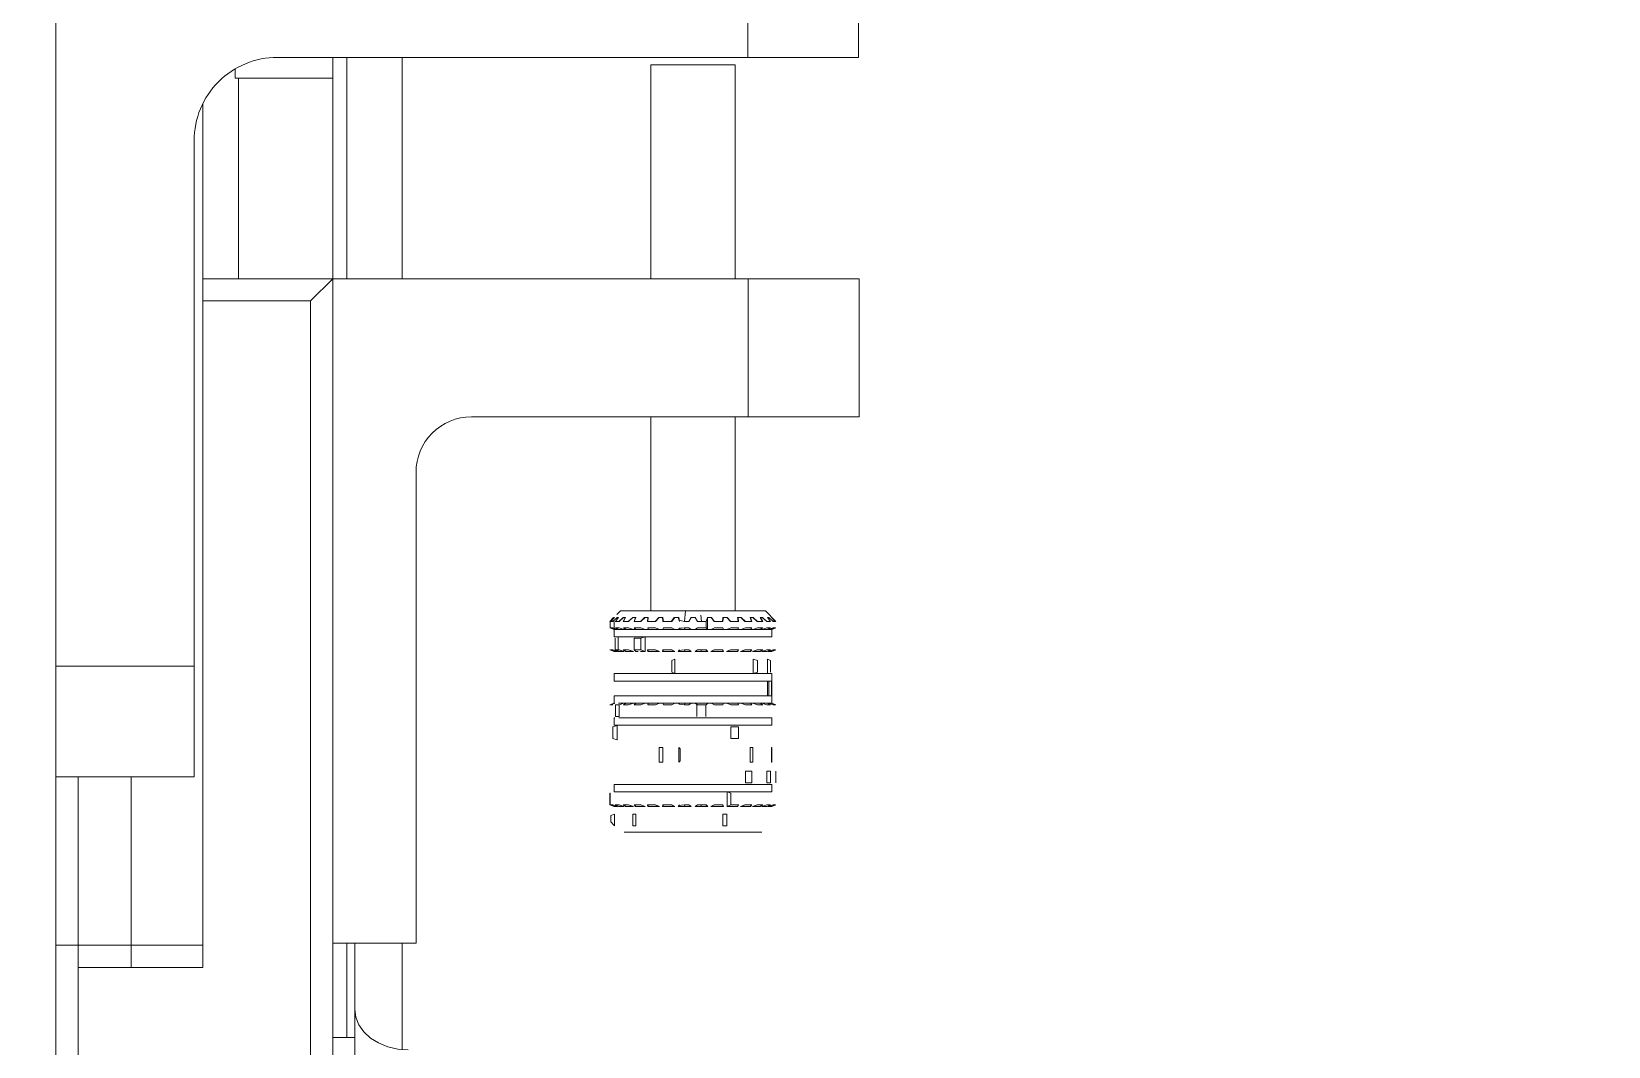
# Model space of a CAD drawing. Header units: centimetres. Extents: x 405464 to 563355, y 50011 to 66875.
# Drawn here: x 512110.53 to 512119.57, y 53196.38 to 53202.2 of the extents above; entities that cross this region are included whole.
import ezdxf

# ---------------------------------------------------------------- set-up
doc = ezdxf.new("R2010")
doc.units = ezdxf.units.CM
doc.linetypes.add('DASHED2', pattern=[9.525, 6.35, -3.175])
doc.layers.get('0').update_dxf_attribs({"lineweight": 9})
doc.layers.add('0-KRCN-MİMARİ-220526', color=8, linetype='Continuous', lineweight=9)
doc.layers.add('03__ASM_ALL_CURVES', color=7, linetype='Continuous')
doc.layers.add('DV_alçıpanel_duvar_yeni', color=1, linetype='Continuous', lineweight=20, true_color=0xff0000)

# ---------------------------------------------------------------- blocks, each defined once
blk = doc.blocks.new('A$C64829d13')
at = {"color": 8, "linetype": 'Continuous'}
for p, q in [((149.6477, 88.6229), (149.6477, 90.2788)), ((149.6311, 89.1017), (149.6311, 90.0339)), ((149.8375, 88.8953), (149.8375, 89.9986)), ((149.821, 89.1198), (149.821, 89.7059)), ((149.6146, 89.1721), (149.6146, 89.3251)), ((149.5793, 89.1017), (149.5793, 89.1814)), ((149.6146, 89.1721), (149.6311, 89.1721)), ((149.6146, 89.1017), (149.6146, 89.1721)), ((149.6206, 89.1017), (149.6206, 89.1721)), ((149.6139, 89.1569), (149.6146, 89.151)), ((149.7279, 89.1198), (149.821, 89.1198)), ((149.7279, 88.6064), (149.7279, 89.1198)), ((149.7814, 89.1198), (149.7814, 88.9778)), ((149.821, 88.9778), (149.821, 89.1198)), ((149.5691, 89.1017), (149.6311, 89.1017)), ((149.5691, 88.7507), (149.5691, 89.1017)), ((149.6311, 88.4413), (149.6311, 89.1017)), ((149.8375, 89.1033), (149.7279, 89.1033)), ((149.414, 89.0191), (149.3114, 89.0191)), ((149.3375, 89.0142), (149.3403, 89.0142)), ((149.3375, 89.0055), (149.3375, 89.0142)), ((149.3403, 89.0142), (149.3403, 89.0055)), ((149.4074, 89.0142), (149.4053, 89.0142)), ((149.4053, 89.0142), (149.4053, 89.0055)), ((149.4074, 89.0055), (149.4074, 89.0142)), ((149.4212, 89.0142), (149.4212, 89.0055)), ((149.4239, 89.0113), (149.4212, 89.0142)), ((149.3403, 89.0055), (149.3375, 89.0055)), ((149.4053, 89.0055), (149.4074, 89.0055)), ((149.4212, 89.0055), (149.4239, 89.0065)), ((149.4239, 89.0065), (149.4239, 89.0113)), ((149.304, 88.9999), (149.3008, 88.9987)), ((149.3009, 88.9987), (149.3008, 88.9987)), ((149.3009, 88.9987), (149.3042, 88.9999)), ((149.3045, 88.9999), (149.3015, 88.9987)), ((149.3015, 88.9987), (149.3029, 88.9987)), ((149.3065, 88.9999), (149.3028, 88.9987)), ((149.3042, 88.9999), (149.304, 88.9999)), ((149.3045, 88.9998), (149.3041, 88.9998)), ((149.3041, 88.9998), (149.3042, 88.9998)), ((149.3051, 88.9999), (149.3045, 88.9998)), ((149.3045, 88.9999), (149.3065, 88.9999)), ((149.3073, 88.9999), (149.3048, 88.9987)), ((149.3048, 88.9987), (149.3076, 88.9987)), ((149.3049, 88.9987), (149.3074, 88.9999)), ((149.3073, 88.9999), (149.3113, 88.9999)), ((149.3075, 88.9987), (149.3111, 88.9999)), ((149.3113, 88.9999), (149.3076, 88.9987)), ((149.3125, 88.9999), (149.3106, 88.9987)), ((149.3106, 88.9987), (149.3147, 88.9987)), ((149.3108, 88.9987), (149.3127, 88.9999)), ((149.3125, 88.9999), (149.3183, 88.9999)), ((149.3145, 88.9987), (149.3181, 88.9999)), ((149.3183, 88.9999), (149.3147, 88.9987)), ((149.3199, 88.9999), (149.3188, 88.9987)), ((149.3188, 88.9987), (149.3239, 88.9987)), ((149.319, 88.9987), (149.3201, 88.9999)), ((149.3199, 88.9999), (149.3272, 88.9999)), ((149.3236, 88.9987), (149.327, 88.9999)), ((149.3272, 88.9999), (149.3239, 88.9987)), ((149.3292, 88.9999), (149.3288, 88.9987)), ((149.3288, 88.9987), (149.3345, 88.9987)), ((149.3291, 88.9987), (149.3295, 88.9999)), ((149.3374, 88.9999), (149.3292, 88.9999)), ((149.3372, 88.9998), (149.3345, 88.9987)), ((149.3345, 88.9987), (149.3345, 88.99)), ((149.3345, 88.99), (149.3372, 88.989)), ((149.3372, 88.989), (149.3372, 88.9998)), ((149.3399, 88.9999), (149.3493, 88.9999)), ((149.3399, 88.9999), (149.3403, 88.9987)), ((149.3406, 88.9987), (149.3402, 88.9999)), ((149.3403, 88.9987), (149.3469, 88.9987)), ((149.3465, 88.9987), (149.349, 88.9999)), ((149.3493, 88.9999), (149.3469, 88.9987)), ((149.3611, 88.9999), (149.3517, 88.9999)), ((149.3517, 88.9999), (149.3528, 88.9987)), ((149.3531, 88.9987), (149.352, 88.9999)), ((149.3528, 88.9987), (149.3593, 88.9987)), ((149.3567, 88.9999), (149.3564, 88.9987)), ((149.3593, 88.9987), (149.3611, 88.9999)), ((149.3639, 88.9999), (149.3737, 88.9999)), ((149.3639, 88.9999), (149.3657, 88.9987)), ((149.3657, 88.9987), (149.369, 88.9987)), ((149.3687, 88.9999), (149.369, 88.9987)), ((149.3737, 88.9999), (149.3726, 88.9987)), ((149.3761, 88.9999), (149.3854, 88.9999)), ((149.3761, 88.9999), (149.3785, 88.9987)), ((149.3788, 88.9987), (149.3764, 88.9999)), ((149.3785, 88.9987), (149.3851, 88.9987)), ((149.3847, 88.9987), (149.3851, 88.9999)), ((149.3854, 88.9999), (149.3851, 88.9987)), ((149.3877, 88.9999), (149.3962, 88.9999)), ((149.3877, 88.9999), (149.3906, 88.9987)), ((149.3909, 88.9987), (149.388, 88.9999)), ((149.3906, 88.9987), (149.3966, 88.9987)), ((149.3963, 88.9987), (149.3959, 88.9999)), ((149.3962, 88.9999), (149.3966, 88.9987)), ((149.3982, 88.9999), (149.4055, 88.9999)), ((149.3982, 88.9999), (149.4015, 88.9987)), ((149.4018, 88.9987), (149.3984, 88.9999)), ((149.4015, 88.9987), (149.4066, 88.9987)), ((149.4064, 88.9987), (149.4052, 88.9999)), ((149.4055, 88.9999), (149.4066, 88.9987)), ((149.4071, 88.9999), (149.4129, 88.9999)), ((149.4071, 88.9999), (149.4107, 88.9987)), ((149.4109, 88.9987), (149.4073, 88.9999)), ((149.4107, 88.9987), (149.4147, 88.9987)), ((149.4145, 88.9987), (149.4127, 88.9999)), ((149.4129, 88.9999), (149.4147, 88.9987)), ((149.4141, 88.9999), (149.4181, 88.9999)), ((149.4141, 88.9999), (149.4178, 88.9987)), ((149.4179, 88.9987), (149.4143, 88.9999)), ((149.4178, 88.9987), (149.4206, 88.9987)), ((149.4204, 88.9987), (149.418, 88.9999)), ((149.4181, 88.9999), (149.4206, 88.9987)), ((149.4209, 88.9999), (149.4189, 88.9999)), ((149.4225, 88.9987), (149.4189, 88.9999)), ((149.4209, 88.9999), (149.4239, 88.9987)), ((149.4214, 88.9999), (149.4212, 88.9999)), ((149.4212, 88.9999), (149.4245, 88.9987)), ((149.4214, 88.9999), (149.4246, 88.9987)), ((149.4224, 88.9987), (149.4239, 88.9987)), ((149.4246, 88.9987), (149.4245, 88.9987)), ((149.4245, 88.9987), (149.4245, 88.99)), ((149.4246, 88.99), (149.4245, 88.99)), ((149.4246, 88.9987), (149.4246, 88.99)), ((149.3009, 88.9822), (149.3008, 88.9822)), ((149.3008, 88.9822), (149.3008, 88.9735)), ((149.3009, 88.9735), (149.3009, 88.9822)), ((149.4214, 88.9889), (149.304, 88.9889)), ((149.304, 88.9889), (149.304, 88.9834)), ((149.304, 88.9834), (149.4214, 88.9834)), ((149.3075, 88.9822), (149.3048, 88.9822)), ((149.3048, 88.9822), (149.3048, 88.9735)), ((149.3075, 88.9735), (149.3075, 88.9822)), ((149.3236, 88.9822), (149.3188, 88.9822)), ((149.3188, 88.9822), (149.3188, 88.9735)), ((149.3236, 88.9735), (149.3236, 88.9822)), ((149.4214, 88.9889), (149.4214, 88.9834)), ((149.8375, 88.9778), (149.7345, 88.9778)), ((149.7345, 88.5034), (149.7345, 88.9778)), ((149.3009, 88.9735), (149.3008, 88.9735)), ((149.3042, 88.9667), (149.3039, 88.9667)), ((149.3039, 88.9667), (149.3039, 88.9559)), ((149.3042, 88.9559), (149.3042, 88.9667)), ((149.3048, 88.9735), (149.3075, 88.9735)), ((149.318, 88.9667), (149.32, 88.9667)), ((149.318, 88.9559), (149.318, 88.9667)), ((149.3188, 88.9735), (149.3236, 88.9735)), ((149.32, 88.9667), (149.32, 88.9559)), ((149.3733, 88.9667), (149.3722, 88.9657)), ((149.3722, 88.9657), (149.3722, 88.957)), ((149.3733, 88.9559), (149.3733, 88.9667)), ((149.3879, 88.9667), (149.3851, 88.9667)), ((149.3851, 88.9667), (149.3851, 88.9559)), ((149.3879, 88.9559), (149.3879, 88.9667)), ((149.3039, 88.9559), (149.3042, 88.9559)), ((149.32, 88.9559), (149.318, 88.9559)), ((149.3722, 88.957), (149.3733, 88.9559)), ((149.3851, 88.9559), (149.3879, 88.9559)), ((149.3345, 88.9492), (149.3288, 88.9492)), ((149.3288, 88.9492), (149.3288, 88.9405)), ((149.3345, 88.9405), (149.3345, 88.9492)), ((149.4224, 88.9492), (149.4192, 88.9502)), ((149.4192, 88.9502), (149.4192, 88.9394)), ((149.4224, 88.9405), (149.4224, 88.9492)), ((149.4214, 88.9393), (149.304, 88.9393)), ((149.304, 88.9393), (149.304, 88.9338)), ((149.304, 88.9338), (149.4179, 88.9338)), ((149.3288, 88.9405), (149.3345, 88.9405)), ((149.3531, 88.924), (149.3531, 88.9327)), ((149.3597, 88.9327), (149.3597, 88.924)), ((149.4204, 88.9327), (149.4178, 88.9327)), ((149.4178, 88.9327), (149.4178, 88.924)), ((149.4192, 88.9394), (149.4224, 88.9405)), ((149.4204, 88.924), (149.4204, 88.9327)), ((149.4209, 88.9338), (149.4214, 88.9338)), ((149.4214, 88.9393), (149.4214, 88.9338)), ((149.3009, 88.924), (149.3008, 88.924)), ((149.304, 88.9228), (149.3008, 88.924)), ((149.3009, 88.924), (149.3042, 88.9228)), ((149.3028, 88.924), (149.3015, 88.924)), ((149.3015, 88.924), (149.3045, 88.9228)), ((149.3064, 88.9228), (149.3028, 88.924)), ((149.3042, 88.9228), (149.304, 88.9228)), ((149.304, 88.9228), (149.304, 88.9173)), ((149.3042, 88.9228), (149.3045, 88.9228)), ((149.3064, 88.9228), (149.3045, 88.9228)), ((149.3075, 88.924), (149.3048, 88.924)), ((149.3048, 88.924), (149.3073, 88.9228)), ((149.3064, 88.9228), (149.3073, 88.9228)), ((149.3073, 88.9228), (149.311, 88.9228)), ((149.3111, 88.9228), (149.3075, 88.924)), ((149.3145, 88.924), (149.3106, 88.924)), ((149.3106, 88.924), (149.3125, 88.9228)), ((149.311, 88.9228), (149.3126, 88.9228)), ((149.3126, 88.9228), (149.318, 88.9228)), ((149.3181, 88.9228), (149.3145, 88.924)), ((149.318, 88.9228), (149.32, 88.9228)), ((149.3236, 88.924), (149.3188, 88.924)), ((149.3188, 88.924), (149.3199, 88.9228)), ((149.32, 88.9228), (149.3268, 88.9228)), ((149.327, 88.9228), (149.3236, 88.924)), ((149.3268, 88.9228), (149.3293, 88.9228)), ((149.3345, 88.924), (149.3288, 88.924)), ((149.3288, 88.924), (149.3292, 88.9228)), ((149.3293, 88.9228), (149.3373, 88.9228)), ((149.3374, 88.9228), (149.3345, 88.924)), ((149.3373, 88.9228), (149.3401, 88.9228)), ((149.3403, 88.924), (149.3399, 88.9228)), ((149.3401, 88.9228), (149.3488, 88.9228)), ((149.3465, 88.924), (149.3403, 88.924)), ((149.349, 88.9228), (149.3465, 88.924)), ((149.3488, 88.9228), (149.3518, 88.9228)), ((149.3528, 88.924), (149.3517, 88.9228)), ((149.3518, 88.9228), (149.361, 88.9228)), ((149.3593, 88.924), (149.3528, 88.924)), ((149.3611, 88.9228), (149.3593, 88.924)), ((149.361, 88.9228), (149.3641, 88.9228)), ((149.3657, 88.924), (149.3639, 88.9228)), ((149.3641, 88.9228), (149.3732, 88.9228)), ((149.369, 88.924), (149.3657, 88.924)), ((149.3687, 88.9228), (149.369, 88.924)), ((149.3732, 88.9228), (149.3762, 88.9228)), ((149.3785, 88.924), (149.3761, 88.9228)), ((149.3762, 88.9228), (149.385, 88.9228)), ((149.3847, 88.924), (149.3785, 88.924)), ((149.3851, 88.9228), (149.3847, 88.924)), ((149.385, 88.9228), (149.3878, 88.9228)), ((149.3906, 88.924), (149.3877, 88.9228)), ((149.3878, 88.9228), (149.3958, 88.9228)), ((149.3963, 88.924), (149.3906, 88.924)), ((149.3958, 88.9228), (149.3983, 88.9228)), ((149.3959, 88.9228), (149.3963, 88.924)), ((149.4015, 88.924), (149.3982, 88.9228)), ((149.3983, 88.9228), (149.4051, 88.9228)), ((149.4064, 88.924), (149.4015, 88.924)), ((149.4051, 88.9228), (149.4072, 88.9228)), ((149.4052, 88.9228), (149.4064, 88.924)), ((149.4107, 88.924), (149.4071, 88.9228)), ((149.4072, 88.9228), (149.4126, 88.9228)), ((149.4145, 88.924), (149.4107, 88.924)), ((149.4126, 88.9228), (149.4142, 88.9228)), ((149.4127, 88.9228), (149.4145, 88.924)), ((149.4178, 88.924), (149.4141, 88.9228)), ((149.4142, 88.9228), (149.4181, 88.9228)), ((149.4204, 88.924), (149.4178, 88.924)), ((149.4208, 88.9228), (149.4212, 88.9228)), ((149.4209, 88.9228), (149.4238, 88.924)), ((149.4212, 88.9228), (149.4245, 88.924)), ((149.4213, 88.9228), (149.4212, 88.9228)), ((149.4214, 88.9228), (149.4246, 88.924)), ((149.4214, 88.9228), (149.4214, 88.9173)), ((149.4238, 88.924), (149.4224, 88.924)), ((149.4246, 88.924), (149.4245, 88.924)), ((149.3039, 88.9064), (149.3039, 88.9172)), ((149.304, 88.9173), (149.4214, 88.9173)), ((149.3042, 88.9172), (149.3042, 88.9064)), ((149.3062, 88.9064), (149.3062, 88.9172)), ((149.3072, 88.9172), (149.3072, 88.9064)), ((149.4214, 88.9063), (149.304, 88.9063)), ((149.304, 88.9063), (149.304, 88.9008)), ((149.304, 88.9008), (149.4214, 88.9008)), ((149.3049, 88.8997), (149.3049, 88.8909)), ((149.3072, 88.8899), (149.3072, 88.9007)), ((149.3177, 88.9007), (149.3145, 88.8997)), ((149.3145, 88.8997), (149.3145, 88.8909)), ((149.3177, 88.8899), (149.3177, 88.9007)), ((149.3785, 88.8997), (149.3763, 88.9007)), ((149.3763, 88.9007), (149.3763, 88.8899)), ((149.3785, 88.8909), (149.3785, 88.8997)), ((149.4214, 88.9063), (149.4214, 88.9008)), ((149.7345, 88.8953), (149.8375, 88.8953)), ((149.8375, 88.3587), (149.8375, 88.8953)), ((149.304, 88.8843), (149.3008, 88.8831)), ((149.3009, 88.8831), (149.3042, 88.8843)), ((149.3045, 88.8843), (149.3015, 88.8831)), ((149.3065, 88.8843), (149.3028, 88.8831)), ((149.3042, 88.8843), (149.304, 88.8843)), ((149.3045, 88.8843), (149.3041, 88.8842)), ((149.3041, 88.8842), (149.3042, 88.8842)), ((149.3051, 88.8843), (149.3045, 88.8843)), ((149.3045, 88.8843), (149.3065, 88.8843)), ((149.3073, 88.8843), (149.3048, 88.8831)), ((149.3049, 88.8909), (149.3072, 88.8899)), ((149.3049, 88.8831), (149.3074, 88.8843)), ((149.3073, 88.8843), (149.3113, 88.8843)), ((149.3075, 88.8831), (149.3111, 88.8843)), ((149.3113, 88.8843), (149.3076, 88.8831)), ((149.3125, 88.8843), (149.3106, 88.8831)), ((149.3108, 88.8831), (149.3127, 88.8843)), ((149.3125, 88.8843), (149.3183, 88.8843)), ((149.3145, 88.8909), (149.3177, 88.8899)), ((149.3145, 88.8831), (149.3181, 88.8843)), ((149.3183, 88.8843), (149.3147, 88.8831)), ((149.3199, 88.8843), (149.3188, 88.8831)), ((149.319, 88.8831), (149.3201, 88.8843)), ((149.3199, 88.8843), (149.3272, 88.8843)), ((149.3236, 88.8831), (149.327, 88.8843)), ((149.3272, 88.8843), (149.3239, 88.8831)), ((149.3292, 88.8843), (149.3288, 88.8831)), ((149.3291, 88.8831), (149.3295, 88.8843)), ((149.3292, 88.8843), (149.3377, 88.8843)), ((149.3345, 88.8831), (149.3374, 88.8843)), ((149.3377, 88.8843), (149.3348, 88.8831)), ((149.3399, 88.8843), (149.3493, 88.8843)), ((149.3399, 88.8843), (149.3403, 88.8831)), ((149.3406, 88.8831), (149.3402, 88.8843)), ((149.3465, 88.8831), (149.349, 88.8843)), ((149.3493, 88.8843), (149.3469, 88.8831)), ((149.3611, 88.8843), (149.3517, 88.8843)), ((149.3517, 88.8843), (149.3528, 88.8831)), ((149.3531, 88.8831), (149.352, 88.8843)), ((149.3567, 88.8843), (149.3564, 88.8831)), ((149.3593, 88.8831), (149.3611, 88.8843)), ((149.3639, 88.8843), (149.3737, 88.8843)), ((149.3639, 88.8843), (149.3657, 88.8831)), ((149.3687, 88.8843), (149.369, 88.8831)), ((149.3737, 88.8843), (149.3726, 88.8831)), ((149.3761, 88.8843), (149.3854, 88.8843)), ((149.3761, 88.8843), (149.3785, 88.8831)), ((149.3763, 88.8899), (149.3785, 88.8909)), ((149.3788, 88.8831), (149.3764, 88.8843)), ((149.3847, 88.8831), (149.3851, 88.8843)), ((149.3854, 88.8843), (149.3851, 88.8831)), ((149.3877, 88.8843), (149.3962, 88.8843)), ((149.3877, 88.8843), (149.3906, 88.8831)), ((149.3909, 88.8831), (149.388, 88.8843)), ((149.3963, 88.8831), (149.3959, 88.8843)), ((149.3962, 88.8843), (149.3966, 88.8831)), ((149.4018, 88.8843), (149.3982, 88.8843)), ((149.4015, 88.8831), (149.3984, 88.8842)), ((149.3984, 88.8842), (149.3984, 88.8734)), ((149.4052, 88.8843), (149.4036, 88.8843)), ((149.4064, 88.8831), (149.4052, 88.8843)), ((149.4071, 88.8843), (149.4129, 88.8843)), ((149.4071, 88.8843), (149.4107, 88.8831)), ((149.4109, 88.8831), (149.4073, 88.8843)), ((149.4145, 88.8831), (149.4127, 88.8843)), ((149.4129, 88.8843), (149.4147, 88.8831)), ((149.4141, 88.8843), (149.4181, 88.8843)), ((149.4141, 88.8843), (149.4178, 88.8831)), ((149.4179, 88.8831), (149.4143, 88.8843)), ((149.4204, 88.8831), (149.418, 88.8843)), ((149.4206, 88.8831), (149.4183, 88.8842)), ((149.4183, 88.8842), (149.4183, 88.8734)), ((149.4209, 88.8843), (149.4189, 88.8843)), ((149.4225, 88.8831), (149.4189, 88.8843)), ((149.4209, 88.8843), (149.4239, 88.8831)), ((149.4214, 88.8843), (149.4212, 88.8843)), ((149.4212, 88.8843), (149.4245, 88.8831)), ((149.4214, 88.8843), (149.4246, 88.8831)), ((149.3009, 88.8831), (149.3008, 88.8831)), ((149.3015, 88.8831), (149.3029, 88.8831)), ((149.4214, 88.8733), (149.304, 88.8733)), ((149.304, 88.8733), (149.304, 88.8678)), ((149.3048, 88.8831), (149.3076, 88.8831)), ((149.3106, 88.8831), (149.3147, 88.8831)), ((149.3188, 88.8831), (149.3239, 88.8831)), ((149.3288, 88.8831), (149.3348, 88.8831)), ((149.3403, 88.8831), (149.3469, 88.8831)), ((149.3528, 88.8831), (149.3593, 88.8831)), ((149.3657, 88.8831), (149.369, 88.8831)), ((149.3785, 88.8831), (149.3851, 88.8831)), ((149.3906, 88.8831), (149.3966, 88.8831)), ((149.3984, 88.8734), (149.4015, 88.8744)), ((149.4015, 88.8831), (149.4064, 88.8831)), ((149.4015, 88.8831), (149.4015, 88.8744)), ((149.4015, 88.8744), (149.4064, 88.8744)), ((149.4064, 88.8744), (149.4064, 88.8831)), ((149.4107, 88.8831), (149.4147, 88.8831)), ((149.4178, 88.8831), (149.4204, 88.8831)), ((149.4206, 88.8744), (149.4206, 88.8831)), ((149.4214, 88.8733), (149.4214, 88.8678)), ((149.4224, 88.8831), (149.4239, 88.8831)), ((149.4246, 88.8831), (149.4245, 88.8831)), ((149.304, 88.8678), (149.3008, 88.8666)), ((149.3009, 88.8666), (149.3008, 88.8666)), ((149.3009, 88.8619), (149.3008, 88.8619)), ((149.3086, 88.854), (149.3008, 88.8619)), ((149.3009, 88.8666), (149.3042, 88.8678)), ((149.3009, 88.8619), (149.3039, 88.8589)), ((149.3042, 88.8677), (149.3015, 88.8666)), ((149.3015, 88.8666), (149.3028, 88.8666)), ((149.3015, 88.8619), (149.3029, 88.8619)), ((149.3015, 88.8619), (149.3042, 88.8589)), ((149.3028, 88.8666), (149.3064, 88.8678)), ((149.3061, 88.8589), (149.3028, 88.8619)), ((149.3029, 88.8619), (149.3062, 88.8589)), ((149.3064, 88.8678), (149.304, 88.8678)), ((149.3041, 88.8677), (149.3042, 88.8677)), ((149.3073, 88.8678), (149.3048, 88.8666)), ((149.3048, 88.8666), (149.3075, 88.8666)), ((149.3048, 88.8619), (149.3076, 88.8619)), ((149.3048, 88.8619), (149.307, 88.8589)), ((149.3072, 88.8589), (149.3049, 88.8619)), ((149.3073, 88.8678), (149.3064, 88.8678)), ((149.311, 88.8678), (149.3073, 88.8678)), ((149.3075, 88.8666), (149.3111, 88.8678)), ((149.3108, 88.8589), (149.3075, 88.8619)), ((149.3076, 88.8619), (149.311, 88.8589)), ((149.3125, 88.8678), (149.3106, 88.8666)), ((149.3106, 88.8666), (149.3145, 88.8666)), ((149.3106, 88.8619), (149.3147, 88.8619)), ((149.3106, 88.8619), (149.3123, 88.8589)), ((149.3125, 88.8589), (149.3108, 88.8619)), ((149.3126, 88.8678), (149.311, 88.8678)), ((149.318, 88.8678), (149.3126, 88.8678)), ((149.3145, 88.8666), (149.3181, 88.8678)), ((149.3177, 88.8589), (149.3145, 88.8619)), ((149.3147, 88.8619), (149.318, 88.8589)), ((149.32, 88.8678), (149.318, 88.8678)), ((149.3199, 88.8678), (149.3188, 88.8666)), ((149.3188, 88.8666), (149.3236, 88.8666)), ((149.3188, 88.8619), (149.3239, 88.8619)), ((149.3188, 88.8619), (149.3198, 88.8589)), ((149.32, 88.8589), (149.319, 88.8619)), ((149.3268, 88.8678), (149.32, 88.8678)), ((149.3236, 88.8666), (149.327, 88.8678)), ((149.3267, 88.8589), (149.3236, 88.8619)), ((149.3239, 88.8619), (149.3269, 88.8589)), ((149.3293, 88.8678), (149.3268, 88.8678)), ((149.3292, 88.8678), (149.3288, 88.8666)), ((149.3288, 88.8666), (149.3345, 88.8666)), ((149.3288, 88.8619), (149.3348, 88.8619)), ((149.3288, 88.8619), (149.3291, 88.8589)), ((149.3294, 88.8589), (149.3291, 88.8619)), ((149.3373, 88.8678), (149.3293, 88.8678)), ((149.3345, 88.8666), (149.3374, 88.8678)), ((149.3372, 88.8589), (149.3345, 88.8619)), ((149.3348, 88.8619), (149.3375, 88.8589)), ((149.3401, 88.8678), (149.3373, 88.8678)), ((149.3399, 88.8678), (149.3403, 88.8666)), ((149.3403, 88.8619), (149.34, 88.8589)), ((149.3488, 88.8678), (149.3401, 88.8678)), ((149.3403, 88.8666), (149.3465, 88.8666)), ((149.3403, 88.8619), (149.3469, 88.8619)), ((149.3403, 88.8589), (149.3406, 88.8619)), ((149.3465, 88.8666), (149.349, 88.8678)), ((149.3488, 88.8589), (149.3465, 88.8619)), ((149.3469, 88.8619), (149.3491, 88.8589)), ((149.3518, 88.8678), (149.3488, 88.8678)), ((149.361, 88.8678), (149.3518, 88.8678)), ((149.3528, 88.8666), (149.3518, 88.8677)), ((149.3518, 88.8677), (149.3518, 88.8589)), ((149.3518, 88.8589), (149.3528, 88.8619)), ((149.3528, 88.8666), (149.3593, 88.8666)), ((149.3528, 88.8619), (149.3528, 88.8666)), ((149.3593, 88.8619), (149.3528, 88.8619)), ((149.3569, 88.8572), (149.3564, 88.8619)), ((149.3593, 88.8666), (149.3611, 88.8678)), ((149.361, 88.8589), (149.3593, 88.8619)), ((149.3641, 88.8678), (149.361, 88.8678)), ((149.3639, 88.8678), (149.3657, 88.8666)), ((149.3732, 88.8678), (149.3641, 88.8678)), ((149.3657, 88.8619), (149.3641, 88.8589)), ((149.3657, 88.8666), (149.369, 88.8666)), ((149.369, 88.8619), (149.3657, 88.8619)), ((149.3682, 88.854), (149.369, 88.8619)), ((149.3687, 88.8678), (149.369, 88.8666)), ((149.3726, 88.8619), (149.3736, 88.8589)), ((149.3762, 88.8678), (149.3732, 88.8678)), ((149.3761, 88.8678), (149.3785, 88.8666)), ((149.385, 88.8678), (149.3762, 88.8678)), ((149.3785, 88.8619), (149.3763, 88.8589)), ((149.3766, 88.8589), (149.3788, 88.8619)), ((149.3785, 88.8666), (149.3847, 88.8666)), ((149.3785, 88.8619), (149.3851, 88.8619)), ((149.3847, 88.8666), (149.3851, 88.8678)), ((149.3851, 88.8589), (149.3847, 88.8619)), ((149.3878, 88.8678), (149.385, 88.8678)), ((149.3851, 88.8619), (149.3854, 88.8589)), ((149.3877, 88.8678), (149.3906, 88.8666)), ((149.3958, 88.8678), (149.3878, 88.8678)), ((149.3906, 88.8619), (149.3879, 88.8589)), ((149.3882, 88.8589), (149.3909, 88.8619)), ((149.3906, 88.8666), (149.3963, 88.8666)), ((149.3906, 88.8619), (149.3966, 88.8619)), ((149.3983, 88.8678), (149.3958, 88.8678)), ((149.3963, 88.8666), (149.3959, 88.8678)), ((149.396, 88.8589), (149.3963, 88.8619)), ((149.3966, 88.8619), (149.3962, 88.8589)), ((149.3982, 88.8678), (149.4015, 88.8666)), ((149.4051, 88.8678), (149.3983, 88.8678)), ((149.4015, 88.8619), (149.3984, 88.8589)), ((149.3987, 88.8589), (149.4018, 88.8619)), ((149.4015, 88.8666), (149.4064, 88.8666)), ((149.4015, 88.8619), (149.4066, 88.8619)), ((149.4072, 88.8678), (149.4051, 88.8678)), ((149.4064, 88.8666), (149.4052, 88.8678)), ((149.4053, 88.8589), (149.4064, 88.8619)), ((149.4066, 88.8619), (149.4056, 88.8589)), ((149.4071, 88.8678), (149.4107, 88.8666)), ((149.4126, 88.8678), (149.4072, 88.8678)), ((149.4107, 88.8619), (149.4074, 88.8589)), ((149.4076, 88.8589), (149.4109, 88.8619)), ((149.4107, 88.8666), (149.4145, 88.8666)), ((149.4107, 88.8619), (149.4147, 88.8619)), ((149.4142, 88.8678), (149.4126, 88.8678)), ((149.4145, 88.8666), (149.4127, 88.8678)), ((149.4129, 88.8589), (149.4145, 88.8619)), ((149.4147, 88.8619), (149.4131, 88.8589)), ((149.4141, 88.8678), (149.4178, 88.8666)), ((149.418, 88.8678), (149.4142, 88.8678)), ((149.4178, 88.8619), (149.4144, 88.8589)), ((149.4146, 88.8589), (149.4179, 88.8619)), ((149.4178, 88.8666), (149.4204, 88.8666)), ((149.4178, 88.8619), (149.4206, 88.8619)), ((149.4189, 88.8678), (149.418, 88.8678)), ((149.4204, 88.8666), (149.418, 88.8678)), ((149.4182, 88.8589), (149.4204, 88.8619)), ((149.4208, 88.8678), (149.4189, 88.8678)), ((149.4189, 88.8678), (149.4224, 88.8666)), ((149.4224, 88.8619), (149.4192, 88.8589)), ((149.4212, 88.8678), (149.4208, 88.8678)), ((149.4238, 88.8666), (149.4209, 88.8678)), ((149.4211, 88.8589), (149.4238, 88.8619)), ((149.4214, 88.8678), (149.4212, 88.8678)), ((149.4214, 88.8678), (149.4246, 88.8666)), ((149.4245, 88.8666), (149.4215, 88.8677)), ((149.4215, 88.8677), (149.4215, 88.8619)), ((149.4215, 88.8589), (149.4245, 88.8619)), ((149.4218, 88.859), (149.4246, 88.8619)), ((149.4224, 88.8666), (149.4238, 88.8666)), ((149.4238, 88.8619), (149.4224, 88.8619)), ((149.4245, 88.8666), (149.4246, 88.8666)), ((149.4245, 88.8619), (149.4245, 88.8666)), ((149.4246, 88.8619), (149.4245, 88.8619)), ((149.3039, 88.8589), (149.3042, 88.8589)), ((149.3061, 88.8589), (149.3072, 88.8589)), ((149.4168, 88.854), (149.3086, 88.854)), ((149.3108, 88.8589), (149.3125, 88.8589)), ((149.3177, 88.8589), (149.32, 88.8589)), ((149.3267, 88.8589), (149.3294, 88.8589)), ((149.3313, 88.854), (149.3313, 88.7094)), ((149.3372, 88.8589), (149.3403, 88.8589)), ((149.3488, 88.8589), (149.3521, 88.8589)), ((149.3641, 88.8589), (149.361, 88.8589)), ((149.3733, 88.8589), (149.3766, 88.8589)), ((149.3851, 88.8589), (149.3882, 88.8589)), ((149.3941, 88.854), (149.3941, 88.7094)), ((149.396, 88.8589), (149.3987, 88.8589)), ((149.4053, 88.8589), (149.4076, 88.8589)), ((149.4129, 88.8589), (149.4146, 88.8589)), ((149.4168, 88.854), (149.4193, 88.8566)), ((149.4182, 88.8589), (149.4193, 88.8589)), ((149.4215, 88.8589), (149.4211, 88.8589)), ((149.2389, 88.7094), (149.5278, 88.7094)), ((149.2389, 88.7094), (149.2389, 88.6064)), ((149.3214, 88.6064), (149.3214, 88.7094)), ((149.6477, 88.6229), (149.6311, 88.6064)), ((149.7279, 88.6229), (149.6477, 88.6229)), ((149.2389, 88.6064), (149.7279, 88.6064)), ((149.3313, 88.6064), (149.3313, 88.4469)), ((149.3941, 88.6064), (149.3941, 88.4469)), ((149.5793, 88.4413), (149.5793, 88.6064)), ((149.6206, 88.4413), (149.6206, 88.6064)), ((149.7015, 88.6064), (149.7015, 88.4568)), ((149.7279, 88.6064), (149.7279, 88.4761)), ((149.7038, 88.4568), (149.6311, 88.4568)), ((149.7038, 88.4568), (149.7038, 88.4501)), ((149.2392, 88.4413), (149.6724, 88.4413)), ((149.2392, 88.4413), (149.2392, 88.3587)), ((149.3217, 88.3587), (149.3217, 88.4413)), ((149.3313, 88.4469), (149.3941, 88.4469))]:
    blk.add_line(p, q, dxfattribs=at)
for points in [[(149.575, 89.1814), (149.5827, 89.1808), (149.5902, 89.1791), (149.597, 89.1762)], [(149.597, 89.1762), (149.603, 89.1725), (149.608, 89.1679), (149.6116, 89.1626), (149.6139, 89.1569)], [(149.3041, 88.9998), (149.304, 88.9998), (149.304, 88.9998), (149.304, 88.9998), (149.3041, 88.9998)], [(149.369, 88.9987), (149.3712, 88.9989), (149.3726, 88.9991), (149.3729, 88.9992), (149.3729, 88.9994), (149.3731, 88.9996), (149.3734, 88.9999)], [(149.3734, 88.9228), (149.3731, 88.9231), (149.3729, 88.9233), (149.3729, 88.9234), (149.3726, 88.9236), (149.3712, 88.9238), (149.369, 88.924)], [(149.3041, 88.8842), (149.304, 88.8842), (149.304, 88.8842), (149.304, 88.8842), (149.3041, 88.8842)], [(149.369, 88.8831), (149.3712, 88.8833), (149.3726, 88.8835), (149.3729, 88.8837), (149.3729, 88.8838), (149.3731, 88.8841), (149.3734, 88.8843)], [(149.3041, 88.8677), (149.304, 88.8677), (149.304, 88.8677), (149.304, 88.8677), (149.3041, 88.8677)], [(149.369, 88.8666), (149.3712, 88.8668), (149.3726, 88.867), (149.3729, 88.8672), (149.3729, 88.8673), (149.3731, 88.8675), (149.3734, 88.8678)], [(149.3733, 88.8589), (149.3729, 88.8599), (149.373, 88.8604), (149.3726, 88.8609), (149.3712, 88.8614), (149.369, 88.8619)]]:
    blk.add_lwpolyline(points, dxfattribs=at)
for centre, radius in [((149.5278, 88.7507), 0.0413), ((149.6724, 88.5034), 0.0621)]:
    blk.add_arc(centre, radius, 270, 0, dxfattribs=at)
at = {"layer": '03__ASM_ALL_CURVES', "color": 8, "linetype": 'DASHED2', "ltscale": 10}
blk.add_circle((153.4, 131.3), 45.5, dxfattribs=at)
blk = doc.blocks.new('A$C9e52caec')
at = {"layer": 'DV_alçıpanel_duvar_yeni', "color": 8, "xscale": 7.692307692308199, "yscale": 7.692307692308199, "zscale": 7.692307692308199, "rotation": 180}
blk.add_blockref('A$C64829d13', (8905, 1620), dxfattribs=at)

msp = doc.modelspace()

# ---------------------------------------------------------------- block references
at = {"layer": '0-KRCN-MİMARİ-220526', "rotation": 359.999999999997}
msp.add_blockref('A$C9e52caec', (504358.2692, 52262.3676, 73.999), dxfattribs=at)

doc.saveas('drawing.dxf')
